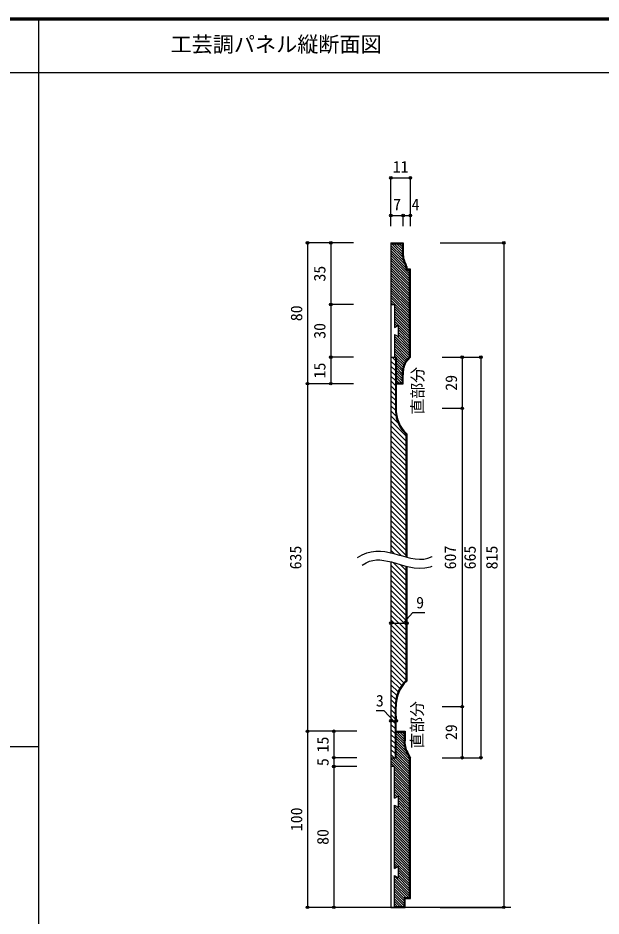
# Model space of a CAD drawing. Units: millimetres, scale not verified. Extents: x -600 to 570, y -431 to 418.
# Drawn here: x -93 to 239, y -93 to 418 of the extents above; entities that cross this region are included whole.
import ezdxf
from ezdxf.enums import TextEntityAlignment as Align

# ---------------------------------------------------------------- set-up
doc = ezdxf.new("R2010")
doc.units = ezdxf.units.MM
doc.header["$LTSCALE"] = 3
doc.header["$PDMODE"] = 32
doc.header["$PDSIZE"] = 1.5
for name, color, linetype in [('0-1_通り芯', 3, 'Continuous'), ('0-3_仕上', 7, 'Continuous'), ('0-A_文字', 7, 'Continuous'), ('0-B_寸法', 7, 'Continuous'), ('0-C_ハッチ', 4, 'Continuous'), ('F-1_通り芯', 6, 'Continuous')]:
    doc.layers.add(name, color=color, linetype=linetype)
doc.styles.add('ＭＳ ゴシック', font='')
doc.styles.get('ＭＳ ゴシック').set_extended_font_data('MS Gothic')

msp = doc.modelspace()

# ---------------------------------------------------------------- linework, layer by layer
at = {"layer": '0-1_通り芯'}
for p, q in [((-81, 417.5), (-81, -379)), ((-600, 386.5), (570, 386.5)), ((119.276, 289.765), (126.276, 289.765)), ((119.276, 289.765), (119.276, 113.315)), ((126.276, 289.765), (126.276, 284.765)), ((127.776, 276.272), (127.776, 274.265)), ((128.276, 276.284), (128.276, 274.765)), ((129.776, 274.265), (127.776, 274.265)), ((130.276, 274.765), (128.276, 274.765)), ((129.776, 224.946), (129.776, 274.265)), ((130.276, 224.765), (130.276, 274.765)), ((121.276, 237.765), (123.276, 236.61)), ((121.276, 237.765), (121.276, 224.765)), ((119.276, 224.765), (122.276, 224.765)), ((121.776, 224.765), (121.776, 193.947)), ((122.276, 224.765), (122.276, 195.765)), ((127.392, 222.085), (129.776, 224.946)), ((127.776, 221.765), (130.276, 224.765)), ((126.276, 209.765), (126.276, 214.765)), ((122.276, 209.765), (126.276, 209.765)), ((127.776, 181.01), (127.776, 111.21)), ((128.276, 181.229), (128.276, 111.21)), ((127.776, 106.051), (127.776, 41.063)), ((128.276, 106.051), (128.276, 40.844)), ((121.776, -2.692), (121.776, 26.308)), ((122.276, -2.692), (122.276, 26.308)), ((122.276, 11.808), (126.776, 11.808)), ((126.776, 11.808), (126.776, 7.308)), ((-600, 3.75), (-81, 3.75)), ((128.328, 0.085), (129.776, -2.81)), ((128.776, 0.308), (130.276, -2.692)), ((119.276, -2.692), (122.276, -2.692)), ((129.776, -82.192), (129.776, -2.81)), ((130.276, -82.692), (130.276, -2.692)), ((121.276, -7.692), (119.276, -7.692)), ((121.276, -25.692), (121.276, -7.692)), ((121.276, -25.692), (123.276, -24.537)), ((123.276, -24.537), (123.276, -30.847)), ((121.276, -65.692), (121.276, -29.692)), ((121.276, -29.692), (123.276, -30.847)), ((121.276, -65.692), (123.276, -64.537)), ((123.276, -64.537), (123.276, -70.847)), ((121.276, -87.692), (121.276, -69.692)), ((121.276, -69.692), (123.276, -70.847)), ((126.776, -82.192), (129.776, -82.192)), ((126.776, -82.192), (126.776, -87.192)), ((121.276, -87.192), (126.776, -87.192))]:
    msp.add_line(p, q, dxfattribs=at)
for points in [[(119.276, 289.265), (125.776, 289.265), (125.776, 284.793)], [(119.276, 254.765), (121.276, 254.765), (121.276, 241.765)], [(121.276, 241.765), (123.276, 242.92), (123.276, 236.61)], [(122.276, 210.265), (125.776, 210.265), (125.776, 214.765)], [(119.276, 108.475), (119.276, -87.692), (127.276, -87.692)], [(122.276, 12.308), (127.276, 12.308), (127.276, 7.308)], [(127.276, -87.692), (127.276, -82.692), (130.276, -82.692)]]:
    msp.add_lwpolyline(points, dxfattribs=at)
for centre, radius, start, end in [((137.527, 283.515), 11.821, 173.79531, 210.61844), ((137.527, 283.515), 11.321, 173.6622, 210.52704), ((125.445, 276.153), 2.334, 2.93414, 35.09292), ((125.445, 276.153), 2.834, 2.65283, 34.66486), ((137.527, 216.015), 11.821, 149.47296, 186.3378), ((137.527, 216.015), 11.321, 149.47296, 186.3378), ((140.695, 194.862), 18.942, 182.76897, 226.99454), ((140.695, 194.862), 18.442, 177.19373, 227.66626), ((140.695, 27.211), 18.942, 133.00546, 182.80627), ((140.695, 27.211), 18.442, 132.33374, 182.80627), ((138.527, 6.059), 11.821, 173.6622, 210.52704), ((138.527, 6.059), 11.321, 173.6622, 210.52704)]:
    msp.add_arc(centre, radius, start, end, dxfattribs=at)
at = {"layer": '0-3_仕上'}
msp.add_line((187.331, -87.692), (99.791, -87.692), dxfattribs=at)
at = {"layer": '0-A_文字'}
for points in [[(100.323, 111.073), (102.914, 112.578), (105.511, 113.641), (108.106, 114.305), (110.693, 114.616), (113.265, 114.621), (115.818, 114.37), (118.349, 113.917), (120.855, 113.315), (123.337, 112.624), (125.796, 111.901), (128.233, 111.21), (130.651, 110.616), (133.057, 110.185), (135.456, 109.986), (137.856, 110.092), (140.265, 110.576), (142.693, 111.516), (142.698, 111.519)], [(102.836, 106.75), (105.127, 108.081), (107.085, 108.883), (109.028, 109.38), (110.997, 109.616), (113.025, 109.62), (115.132, 109.413), (117.324, 109.021), (119.6, 108.475), (121.961, 107.817), (124.408, 107.098), (126.954, 106.376), (129.612, 105.722), (132.408, 105.221), (135.36, 104.977), (138.462, 105.114), (141.67, 105.759), (142.698, 106.157)]]:
    msp.add_lwpolyline(points, dxfattribs=at)
at = {"layer": '0-B_寸法', "color": 4}
for p, q in [((119.276, 299.296), (119.276, 326.722)), ((119.276, 326.722), (130.276, 326.722)), ((130.276, 299.296), (130.276, 326.722)), ((119.276, 305.304), (130.276, 305.304)), ((126.276, 299.296), (126.276, 305.304)), ((71.84, 289.765), (71.84, -87.692)), ((98.001, 289.765), (71.84, 289.765)), ((85.028, 289.765), (85.028, 209.765)), ((147.14, 289.765), (183.326, 289.765)), ((183.326, 289.765), (183.326, -87.692)), ((98.001, 254.765), (85.028, 254.765)), ((98.001, 224.765), (85.028, 224.765)), ((148.44, 224.765), (170.424, 224.765)), ((159.791, 224.765), (159.791, -2.692)), ((170.424, 224.765), (170.424, -2.692)), ((98.001, 209.765), (71.84, 209.765)), ((148.44, 195.765), (159.791, 195.765)), ((119.276, 78.048), (119.276, 73.695)), ((128.276, 78.048), (128.276, 73.695)), ((119.276, 73.695), (128.276, 73.695)), ((148.44, 26.308), (159.791, 26.308)), ((115.373, 23.946), (110.765, 23.946)), ((120.776, 18.205), (115.373, 23.946)), ((119.276, 20.91), (119.276, 18.205)), ((122.276, 20.91), (122.276, 18.205)), ((119.276, 18.205), (122.276, 18.205)), ((99.791, 12.308), (71.84, 12.308)), ((86.818, 12.308), (86.818, -87.692)), ((99.791, -2.692), (86.818, -2.692)), ((148.44, -2.692), (170.424, -2.692)), ((99.791, -7.692), (86.818, -7.692)), ((99.791, -87.692), (71.84, -87.692)), ((147.14, -87.692), (183.326, -87.692))]:
    msp.add_line(p, q, dxfattribs=at)
msp.add_lwpolyline([(126.386, 73.949), (131.789, 79.689), (138.582, 79.689)], dxfattribs=at)
at = {"layer": '0-B_寸法'}
for p in [(119.276, 326.722), (130.276, 326.722), (119.276, 305.304), (126.276, 305.304), (130.276, 305.304), (71.84, 289.765), (85.028, 289.765), (183.326, 289.765), (85.028, 254.765), (85.028, 224.765), (159.791, 224.765), (170.424, 224.765), (71.84, 209.765), (85.028, 209.765), (159.791, 195.765), (119.276, 73.695), (128.276, 73.695), (159.791, 26.308), (119.276, 18.205), (122.276, 18.205), (71.84, 12.308), (86.818, 12.308), (86.818, -2.692), (159.791, -2.692), (170.424, -2.692), (86.818, -7.692), (71.84, -87.692), (86.818, -87.692), (183.326, -87.692)]:
    msp.add_point(p, dxfattribs=at)
at = {"layer": '0-C_ハッチ'}
for p, q in [((119.276, 288.331), (125.836, 281.771)), ((119.276, 286.917), (126.264, 279.929)), ((119.756, 289.265), (125.708, 283.313)), ((121.17, 289.265), (125.776, 284.66)), ((122.585, 289.265), (125.776, 286.074)), ((123.999, 289.265), (125.776, 287.488)), ((125.413, 289.265), (125.776, 288.902)), ((119.276, 285.503), (127.476, 277.302)), ((119.276, 284.089), (127.776, 275.589)), ((119.276, 282.674), (129.776, 272.174)), ((119.276, 281.26), (129.776, 270.76)), ((119.276, 279.846), (129.776, 269.346)), ((119.276, 278.432), (129.776, 267.932)), ((119.276, 277.018), (129.776, 266.517)), ((119.276, 275.603), (129.776, 265.103)), ((119.276, 274.189), (129.776, 263.689)), ((119.276, 272.775), (129.776, 262.275)), ((119.276, 271.361), (129.776, 260.861)), ((129.099, 274.265), (129.776, 273.589)), ((119.276, 269.946), (129.776, 259.446)), ((119.276, 268.532), (129.776, 258.032)), ((119.276, 267.118), (129.776, 256.618)), ((119.276, 265.704), (129.776, 255.204)), ((119.276, 264.29), (129.776, 253.79)), ((119.276, 262.875), (129.776, 252.375)), ((119.276, 261.461), (129.776, 250.961)), ((119.276, 260.047), (129.776, 249.547)), ((119.276, 258.633), (129.776, 248.133)), ((119.276, 257.219), (129.776, 246.718)), ((119.276, 255.804), (120.315, 254.765)), ((121.276, 253.804), (129.776, 245.304)), ((121.276, 252.39), (129.776, 243.89)), ((121.276, 250.976), (129.776, 242.476)), ((121.276, 249.562), (129.776, 241.062)), ((121.276, 248.147), (129.776, 239.647)), ((121.276, 246.733), (129.776, 238.233)), ((121.276, 245.319), (129.776, 236.819)), ((121.276, 243.905), (122.632, 242.548)), ((121.276, 242.491), (121.736, 242.031)), ((123.276, 241.905), (129.776, 235.405)), ((123.276, 240.491), (129.776, 233.991)), ((121.276, 236.834), (129.776, 228.334)), ((121.276, 235.42), (129.776, 226.919)), ((122.419, 237.105), (129.776, 229.748)), ((123.276, 239.076), (129.776, 232.576)), ((123.276, 237.662), (129.776, 231.162)), ((121.276, 234.005), (129.776, 225.505)), ((121.276, 232.591), (129.387, 224.48)), ((121.276, 231.177), (128.744, 223.708)), ((121.276, 229.763), (128.101, 222.937)), ((121.776, 222.932), (119.943, 224.765)), ((121.276, 228.348), (127.465, 222.159)), ((121.276, 226.934), (126.939, 221.271)), ((121.276, 225.52), (122.031, 224.765)), ((122.276, 224.52), (126.506, 220.289)), ((121.776, 220.104), (119.276, 222.604)), ((121.776, 217.275), (119.276, 219.775)), ((122.276, 223.106), (126.152, 219.23)), ((122.276, 221.692), (125.888, 218.079)), ((122.276, 220.277), (125.734, 216.819)), ((121.776, 214.447), (119.276, 216.947)), ((122.276, 218.863), (125.722, 215.417)), ((122.276, 217.449), (125.776, 213.949)), ((122.276, 216.035), (125.776, 212.535)), ((122.276, 214.621), (125.776, 211.121)), ((121.776, 211.619), (119.276, 214.119)), ((121.776, 208.79), (119.276, 211.29)), ((122.276, 213.206), (125.217, 210.265)), ((122.276, 211.792), (123.803, 210.265)), ((122.276, 210.378), (122.389, 210.265)), ((121.776, 205.962), (119.276, 208.462)), ((121.776, 203.133), (119.276, 205.633)), ((121.776, 200.305), (119.276, 202.805)), ((121.776, 197.477), (119.276, 199.977)), ((121.776, 194.648), (119.276, 197.148)), ((122.045, 191.55), (119.276, 194.32)), ((123.225, 187.542), (119.276, 191.491)), ((127.776, 180.163), (119.276, 188.663)), ((127.776, 177.335), (119.276, 185.835)), ((127.776, 174.506), (119.276, 183.006)), ((127.776, 171.678), (119.276, 180.178)), ((127.776, 168.85), (119.276, 177.35)), ((127.776, 166.021), (119.276, 174.521)), ((127.776, 163.193), (119.276, 171.693)), ((127.776, 160.364), (119.276, 168.864)), ((127.776, 157.536), (119.276, 166.036)), ((127.776, 154.708), (119.276, 163.208)), ((127.776, 151.879), (119.276, 160.379)), ((127.776, 149.051), (119.276, 157.551)), ((127.776, 146.222), (119.276, 154.722)), ((127.776, 143.394), (119.276, 151.894)), ((127.776, 140.566), (119.276, 149.066)), ((127.776, 137.737), (119.276, 146.237)), ((127.776, 134.909), (119.276, 143.409)), ((127.776, 132.081), (119.276, 140.58)), ((127.776, 129.252), (119.276, 137.752)), ((127.776, 126.424), (119.276, 134.924)), ((127.776, 123.595), (119.276, 132.095)), ((127.776, 120.767), (119.276, 129.267)), ((127.776, 117.939), (119.276, 126.439)), ((127.776, 115.11), (119.276, 123.61)), ((127.776, 112.282), (119.276, 120.782)), ((125.133, 112.096), (119.276, 117.953)), ((121.174, 113.226), (119.276, 115.125)), ((127.776, 100.968), (120.528, 108.216)), ((127.776, 103.797), (124.441, 107.131)), ((127.776, 98.14), (119.276, 106.64)), ((127.776, 95.311), (119.276, 103.811)), ((127.776, 92.483), (119.276, 100.983)), ((127.776, 89.655), (119.276, 98.155)), ((127.776, 86.826), (119.276, 95.326)), ((127.776, 83.998), (119.276, 92.498)), ((127.776, 81.17), (119.276, 89.67)), ((127.776, 78.341), (119.276, 86.841)), ((127.776, 75.513), (119.276, 84.013)), ((127.776, 72.684), (119.276, 81.184)), ((127.776, 69.856), (119.276, 78.356)), ((127.776, 67.028), (119.276, 75.528)), ((127.776, 64.199), (119.276, 72.699)), ((127.776, 61.371), (119.276, 69.871)), ((127.776, 58.542), (119.276, 67.042)), ((127.776, 55.714), (119.276, 64.214)), ((127.776, 52.886), (119.276, 61.386)), ((127.776, 50.057), (119.276, 58.557)), ((127.776, 47.229), (119.276, 55.729)), ((127.776, 44.401), (119.276, 52.901)), ((127.776, 41.572), (119.276, 50.072)), ((126.626, 39.893), (119.276, 47.244)), ((125.361, 38.33), (119.276, 44.415)), ((124.251, 36.612), (119.276, 41.587)), ((123.308, 34.726), (119.276, 38.759)), ((122.552, 32.654), (119.276, 35.93)), ((122.017, 30.36), (119.276, 33.102)), ((121.762, 27.787), (119.276, 30.273)), ((121.776, 24.945), (119.276, 27.445)), ((121.776, 22.117), (119.276, 24.617)), ((121.776, 19.288), (119.276, 21.788)), ((121.776, 16.46), (119.276, 18.96)), ((121.776, 13.632), (119.276, 16.131)), ((121.776, 10.803), (119.276, 13.303)), ((121.776, 7.975), (119.276, 10.475)), ((122.276, 10.974), (126.716, 6.533)), ((122.856, 11.808), (126.776, 7.888)), ((124.27, 11.808), (126.776, 9.302)), ((125.684, 11.808), (126.776, 10.716)), ((121.776, 5.146), (119.276, 7.646)), ((122.276, 9.56), (126.746, 5.089)), ((122.276, 8.145), (127.006, 3.415)), ((122.276, 6.731), (127.706, 1.3)), ((122.276, 5.317), (129.149, -1.556)), ((121.776, 2.318), (119.276, 4.818)), ((121.776, -0.511), (119.276, 1.989)), ((122.276, 3.903), (129.776, -3.597)), ((122.276, 2.489), (129.776, -5.011)), ((122.276, 1.074), (129.776, -6.426)), ((121.128, -2.692), (119.276, -0.839)), ((119.276, -2.997), (129.776, -13.497)), ((119.276, -4.411), (129.776, -14.911)), ((120.385, -2.692), (129.776, -12.083)), ((121.799, -2.692), (129.776, -10.668)), ((122.276, -0.34), (129.776, -7.84)), ((122.276, -1.754), (129.776, -9.254)), ((119.276, -5.825), (121.142, -7.692)), ((121.276, -7.825), (129.776, -16.325)), ((121.276, -9.239), (129.776, -17.739)), ((121.276, -10.654), (129.776, -19.154)), ((121.276, -12.068), (129.776, -20.568)), ((121.276, -13.482), (129.776, -21.982)), ((121.276, -14.896), (129.776, -23.396)), ((121.276, -16.31), (129.776, -24.81)), ((121.276, -17.725), (129.776, -26.225)), ((121.276, -19.139), (129.776, -27.639)), ((121.276, -20.553), (129.776, -29.053)), ((121.276, -21.967), (129.776, -30.467)), ((121.276, -23.382), (122.74, -24.846)), ((121.276, -24.796), (121.844, -25.364)), ((123.276, -25.382), (129.776, -31.882)), ((121.276, -30.453), (129.776, -38.953)), ((122.822, -30.584), (129.776, -37.538)), ((123.276, -26.796), (129.776, -33.296)), ((123.276, -28.21), (129.776, -34.71)), ((123.276, -29.624), (129.776, -36.124)), ((121.276, -31.867), (129.776, -40.367)), ((121.276, -33.281), (129.776, -41.781)), ((121.276, -34.695), (129.776, -43.195)), ((121.276, -36.109), (129.776, -44.609)), ((121.276, -37.524), (129.776, -46.024)), ((121.276, -38.938), (129.776, -47.438)), ((121.276, -40.352), (129.776, -48.852)), ((121.276, -41.766), (129.776, -50.266)), ((121.276, -43.181), (129.776, -51.681)), ((121.276, -44.595), (129.776, -53.095)), ((121.276, -46.009), (129.776, -54.509)), ((121.276, -47.423), (129.776, -55.923)), ((121.276, -48.837), (129.776, -57.337)), ((121.276, -50.252), (129.776, -58.752)), ((121.276, -51.666), (129.776, -60.166)), ((121.276, -53.08), (129.776, -61.58)), ((121.276, -54.494), (129.776, -62.994)), ((121.276, -55.908), (129.776, -64.408)), ((121.276, -57.323), (129.776, -65.823)), ((121.276, -58.737), (129.776, -67.237)), ((121.276, -60.151), (129.776, -68.651)), ((121.276, -61.565), (129.776, -70.065)), ((121.276, -62.98), (122.995, -64.699)), ((121.276, -64.394), (122.099, -65.217)), ((123.276, -64.98), (129.776, -71.479)), ((121.276, -70.051), (129.776, -78.551)), ((123.276, -66.394), (129.776, -72.894)), ((123.276, -67.808), (129.776, -74.308)), ((123.276, -69.222), (129.776, -75.722)), ((123.276, -70.636), (129.776, -77.136)), ((121.276, -71.465), (129.776, -79.965)), ((121.276, -72.879), (129.776, -81.379)), ((121.276, -74.293), (129.174, -82.192)), ((121.276, -75.707), (127.76, -82.192)), ((121.276, -77.122), (126.776, -82.622)), ((121.276, -78.536), (126.776, -84.036)), ((121.276, -79.95), (126.776, -85.45)), ((121.276, -81.364), (126.776, -86.864)), ((121.276, -82.779), (125.689, -87.192)), ((121.276, -84.193), (124.275, -87.192)), ((121.276, -85.607), (122.861, -87.192)), ((121.276, -87.021), (121.446, -87.192))]:
    msp.add_line(p, q, dxfattribs=at)
at = {"layer": 'F-1_通り芯'}
for p, q in [((-600, 417.5), (570, 417.5)), ((-600, 417), (570, 417)), ((-600, 416.5), (570, 416.5))]:
    msp.add_line(p, q, dxfattribs=at)

# ---------------------------------------------------------------- texts
at = {"layer": '0-A_文字', "style": 'ＭＳ ゴシック'}
msp.add_text('工芸調パネル縦断面図', height=8.798, dxfattribs=at).set_placement((-6, 395.5), align=Align.BOTTOM_LEFT)
for p in [(139.673, 192.245), (139.406, 2.447)]:
    msp.add_text('直部分', height=6.598, rotation=90, dxfattribs=at).set_placement(p, align=Align.BOTTOM_LEFT)
at = {"layer": '0-B_寸法', "style": 'ＭＳ ゴシック'}
for s, p in [('11', (120.276, 327.722)), ('7', (120.526, 306.304)), ('4', (131.01, 306.304)), ('9', (133.588, 80.156)), ('3', (110.721, 24.412))]:
    msp.add_text(s, height=6.598, dxfattribs=at).set_placement(p, align=Align.BOTTOM_LEFT)
for s, p in [('35', (84.028, 267.765)), ('80', (70.84, 245.265)), ('30', (84.028, 235.265)), ('15', (84.028, 212.765)), ('29', (158.791, 205.765)), ('635', (70.34, 104.287)), ('607', (158.24, 104.286)), ('665', (169.424, 104.286)), ('815', (181.826, 104.286)), ('29', (158.791, 7.308)), ('15', (85.818, 0.308)), ('5', (85.818, -7.442)), ('100', (70.84, -44.442)), ('80', (85.818, -52.192))]:
    msp.add_text(s, height=6.598, rotation=90, dxfattribs=at).set_placement(p, align=Align.BOTTOM_LEFT)

doc.saveas('drawing.dxf')
